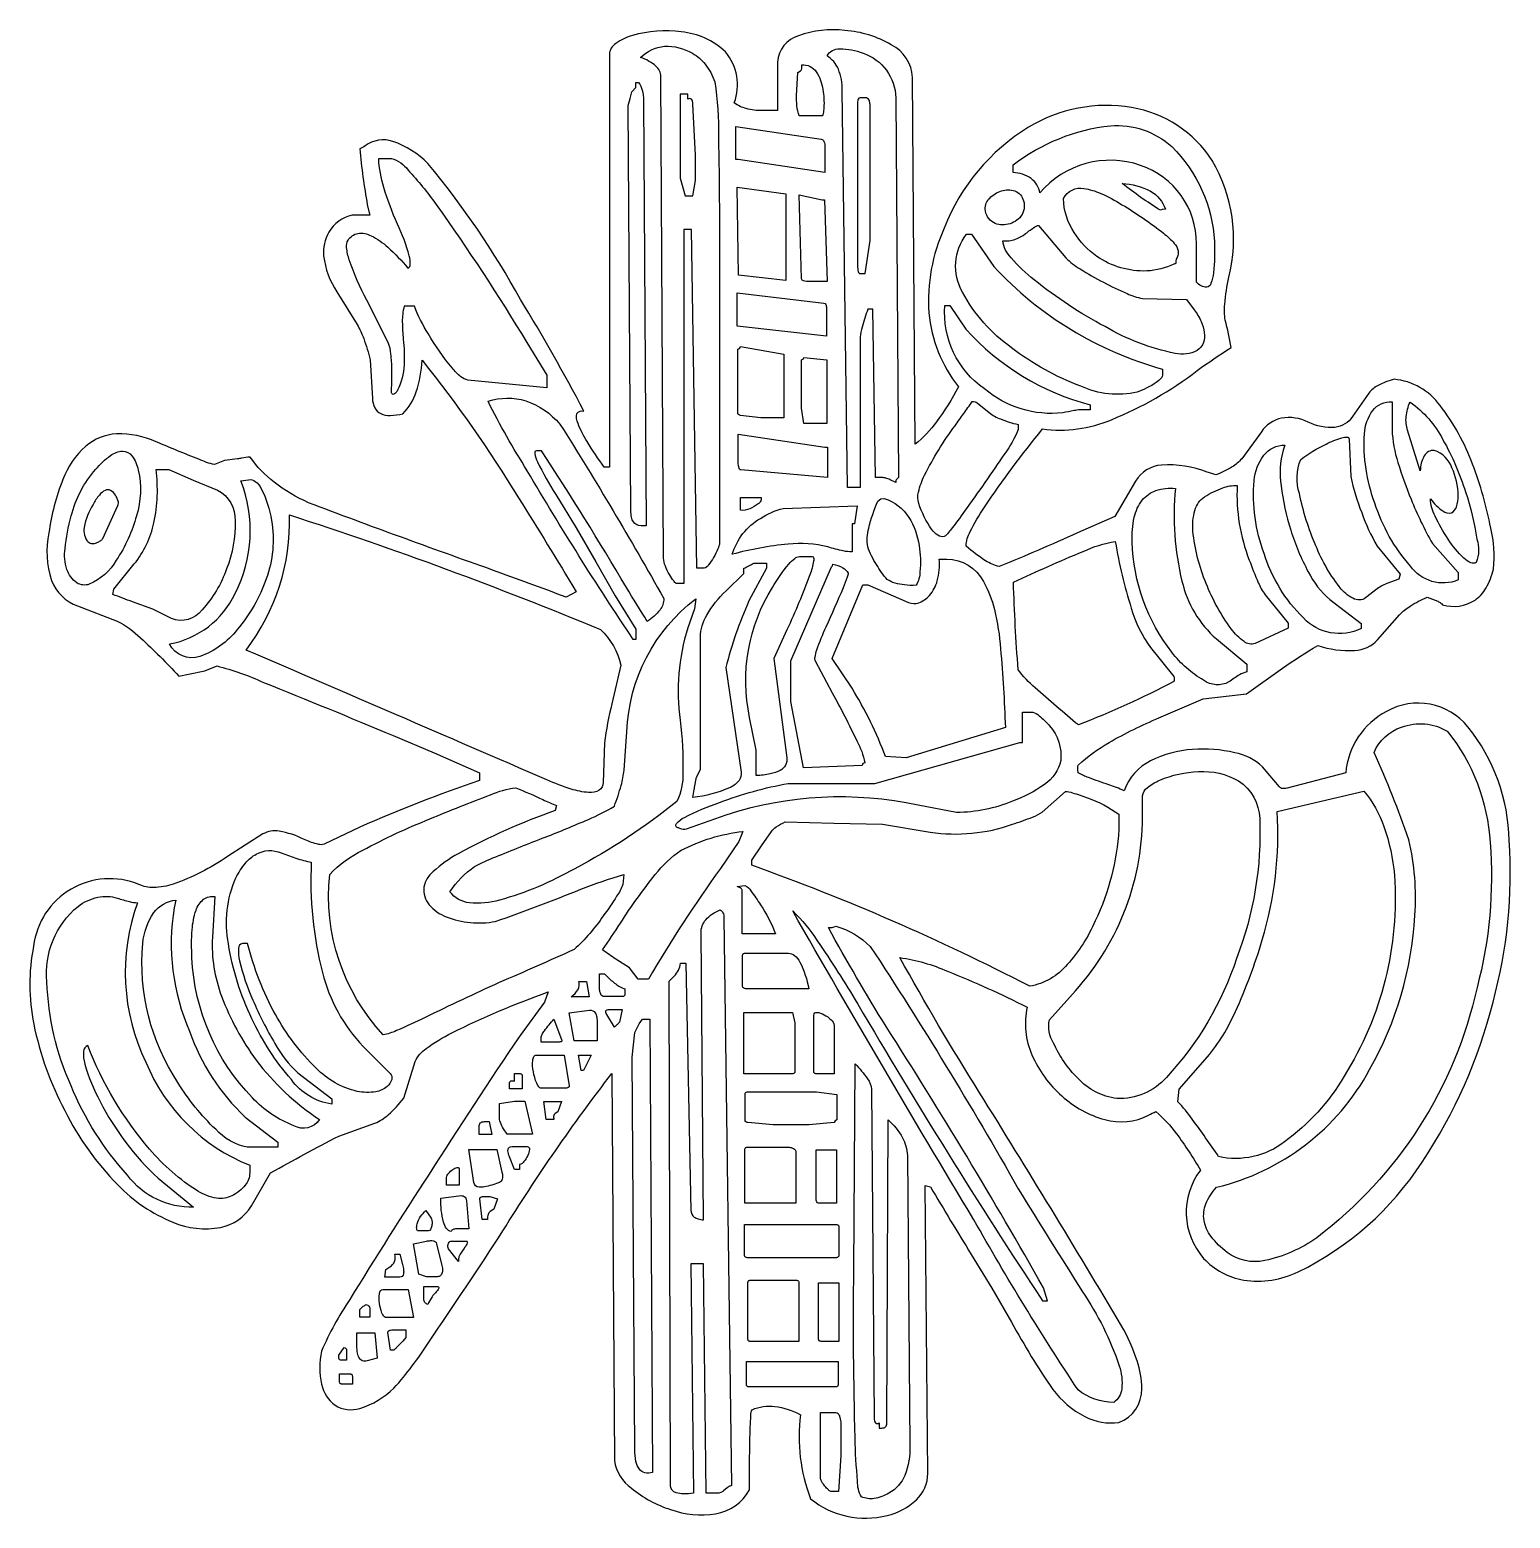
# Model space of a CAD drawing. Extents: x -4 to 118, y -79 to 10.
# Drawn here: x 53.3 to 60.73, y -64.25 to -56.77 of the extents above; entities that cross this region are included whole.
import ezdxf

# ---------------------------------------------------------------- set-up
doc = ezdxf.new("R2010")
doc.units = 0
doc.header["$MEASUREMENT"] = 0

msp = doc.modelspace()

# ---------------------------------------------------------------- linework, layer by layer
for points in [[(60.5219, -60.2744, 0.36412), (60.1127, -60.1964, 0.255635), (59.9078, -60.5054), (59.6133, -60.5822, -0.103591), (59.5902, -60.5842, -0.185556), (59.575, -60.5758), (59.49, -60.4757, 0.146426), (59.3503, -60.4044, 0.078406), (59.1378, -60.388, 0.103883), (58.9274, -60.4452, 0.191097), (58.7941, -60.595, 0.022163), (58.7171, -60.5651, -0.0112), (58.6162, -60.5291, -0.03954), (58.5637, -60.5054, -0.028808), (58.562, -60.4816, -0.077921), (58.5637, -60.467, -0.063086), (58.7199, -60.3522, -0.030662), (58.969, -60.2294), (59.1909, -60.1342), (59.4099, -60.1078), (59.5893, -59.9791, -0.017856), (59.767, -59.8653, 0.093066), (59.952, -59.8902, 0.196792), (60.0682, -59.8364), (60.1781, -59.711, -0.068777), (60.2315, -59.6675, -0.035225), (60.3174, -59.6221, -0.032972), (60.3705, -59.6432, -0.041045), (60.386, -59.6523, -0.099612), (60.3942, -59.6605, 0.217417), (60.5573, -59.6379, 0.107149), (60.6125, -59.5763, 0.070248), (60.6502, -59.4813, 0.086535), (60.6365, -59.2749, 0.045069), (60.5451, -58.9548, 0.078932), (60.3815, -58.6596, 0.220541), (60.151, -58.5276, 0.057596), (60.0706, -58.5582, 0.115382), (60.0241, -58.5969), (59.9422, -58.7151, -0.223498), (59.8538, -58.7692, -0.129851), (59.7195, -58.7426, 0.153052), (59.5845, -58.7225, 0.191178), (59.484, -58.7914), (59.385, -58.9265, -0.092933), (59.3371, -58.9677, -0.044715), (59.2549, -59.0077, 0.000486), (59.2345, -59.0009, -0.000566), (59.2124, -58.9936, 0.108856), (58.9828, -58.9587, 0.244232), (58.8517, -59.0397), (58.7474, -59.2163), (58.5597, -59.2991, -0.010635), (58.1668, -59.4685, -0.098424), (58.0978, -59.4391, -0.0368), (58.0004, -59.3661, -0.118237), (58.0213, -59.2929, -0.033292), (58.0923, -59.1704, -0.022346), (58.3844, -58.7772, 0.134644), (58.7304, -58.7307, 0.066651), (59.1612, -58.4841, -0.016688), (59.3317, -58.3676, 0.016451), (59.3027, -58.2296, -0.081888), (59.2999, -58.1495, -0.02745), (59.3204, -58.0146, 0.19706), (59.2368, -57.4275, 0.209595), (58.832, -57.1617, 0.179391), (58.314, -57.2607, 0.162852), (57.8906, -57.7678, 0.123832), (57.8131, -58.1931, 0.143001), (57.962, -58.566, -0.036257), (57.8517, -58.741, -0.064341), (57.7451, -58.8541), (57.7316, -57.0107, 0.265077), (57.6247, -56.8463, 0.112865), (57.3916, -56.7745, 0.116387), (57.1588, -56.8016, 0.320124), (57.0531, -56.9339), (57.0531, -57.1771), (56.9763, -57.1771, -0.066466), (56.8962, -57.1675, -0.095292), (56.8355, -57.1387, 0.273139), (56.7913, -56.8821, 0.171278), (56.5697, -56.7821, 0.103195), (56.3242, -56.7997, 0.091133), (56.2404, -56.8403, 0.232123), (56.2082, -56.8955), (56.2082, -58.9693), (56.1826, -58.9693, -0.019236), (56.0964, -58.8401, -0.045975), (56.0506, -58.7501, -0.184417), (56.0452, -58.6993, -0.347568), (56.0802, -58.6876, 0.016466), (55.7615, -58.1261, 0.046795), (55.2962, -57.4427, 0.114062), (55.1204, -57.332, 0.243424), (54.981, -57.3546, -0.075634), (54.9537, -57.3691, 0.018186), (54.9921, -57.6507), (55.0049, -57.702), (54.9153, -57.702, 0.207423), (54.7988, -57.7883, 0.158701), (54.7726, -57.9077, 0.119311), (54.8396, -58.0881), (54.9405, -58.2515, -0.047667), (54.974, -58.3233, -0.024244), (55.007, -58.4299), (55.0177, -58.6236, 0.111801), (55.0297, -58.6709, 0.156388), (55.0592, -58.6995, 0.114123), (55.1065, -58.7093, 0.062012), (55.1713, -58.7004, 0.112637), (55.2378, -58.591, 0.070432), (55.2674, -58.4316, -0.032066), (55.7509, -59.1231, -0.006755), (56.0418, -59.5965), (55.9906, -59.6221), (55.9906, -59.6221, 0.001404), (55.6209, -59.486, -0.005437), (54.6969, -59.1481, -0.059147), (54.5236, -59.0449, -0.078365), (54.4033, -58.9181, -0.000529), (54.3601, -58.9243, 0.000437), (54.3393, -58.9273), (54.2753, -58.9363), (54.2241, -58.9565, -0.049573), (54.146, -58.9296, -0.005169), (53.9308, -58.8418, 0.115004), (53.7323, -58.8017, 0.165667), (53.5764, -58.8646, 0.116586), (53.4629, -59.0306, 0.060936), (53.392, -59.2995, 0.13114), (53.4054, -59.5379, 0.219667), (53.5367, -59.6662), (53.7357, -59.7428, -0.07831), (53.8526, -59.8271, -0.021462), (54.0448, -60.019, 0.012869), (54.1751, -59.9922), (54.2369, -59.9678, -0.043946), (54.47, -60.0505, -0.00438), (55.1211, -60.3179), (55.3272, -60.4041), (55.5554, -60.5054), (55.5554, -60.5438, 0.020831), (54.955, -60.778), (54.7745, -60.8639, -0.117621), (54.7595, -60.8664, -0.053918), (54.7374, -60.8629, -0.043922), (54.6717, -60.8381, 0.074832), (54.5496, -60.7991, 0.176101), (54.4673, -60.8126), (54.2894, -60.9265, -0.063642), (54.0171, -61.0645, -0.073014), (53.9185, -61.0823, -0.128398), (53.8447, -61.066, 0.494543), (53.3152, -61.3759, 0.099094), (53.3161, -61.7681, 0.071706), (53.4725, -62.2027, 0.078841), (53.7383, -62.5763, 0.102881), (54.0149, -62.7635, 0.146612), (54.2547, -62.7899, 0.214157), (54.41, -62.6809), (54.5061, -62.5148, -0.008305), (54.8487, -62.3309), (55.0302, -62.2658, 0.090631), (55.0976, -62.2232, 0.045478), (55.1747, -62.1406), (55.2325, -61.9557, -0.142682), (55.2875, -61.8914, -0.043307), (55.4173, -61.8117, -0.029298), (55.901, -61.6063), (55.8818, -61.6575), (55.7596, -61.8249, 0.006874), (55.302, -62.5227, 0.006441), (54.9039, -63.1517, 0.04639), (54.7617, -63.4113, 0.108126), (54.7624, -63.5781, 0.186309), (54.8299, -63.6833, 0.218669), (54.9542, -63.6991, 0.116497), (55.1258, -63.5977, 0.039201), (55.3011, -63.3661, 0.006634), (55.6734, -62.8068, -0.025478), (56.221, -62.0159), (56.2338, -63.9618, 0.207842), (56.3188, -64.1001, 0.094877), (56.516, -64.2076, 0.123655), (56.7417, -64.2288, 0.232688), (56.9123, -64.1086, -0.00733), (56.9155, -63.8092, -0.013936), (56.9195, -63.7329, -0.125078), (56.9251, -63.7057, -0.128984), (57.0399, -63.6892, -0.095546), (57.1683, -63.7313, 0.1247), (57.2193, -64.1536, 0.236863), (57.6032, -64.2376, 0.131196), (57.7504, -64.1581, 0.205893), (57.8084, -64.0258), (57.7956, -62.5792), (57.8212, -62.5856, 0.004858), (58.0262, -62.9252), (58.1299, -63.0945), (58.2286, -63.2658, 0.02551), (58.436, -63.6043, 0.106397), (58.5962, -63.7402, 0.152997), (58.7685, -63.7697, 0.319221), (58.883, -63.6003, 0.083519), (58.8593, -63.4605, 0.045081), (58.7817, -63.284, 0.004978), (58.0667, -62.1103, -0.014083), (57.6676, -61.4335, -0.065921), (57.9074, -61.5023, -0.020841), (58.3076, -61.6831, 0.16263), (58.3315, -61.9232, 0.111094), (58.4817, -62.1291, 0.118561), (58.6973, -62.2477, 0.191145), (58.9172, -62.2257, -0.02624), (58.9541, -62.208, -0.060113), (59.0574, -62.3192, -0.028531), (59.1781, -62.5024, 0.359335), (59.194, -62.9454, 0.165965), (59.3956, -63.0542, 0.152813), (59.6696, -63.0128, 0.136465), (60.291, -62.4616, 0.085155), (60.648, -61.6571, 0.082663), (60.7289, -60.8459, 0.166039)], [(56.6253, -56.8894, -0.102504), (56.6895, -56.9446, -0.07312), (56.7383, -57.0321, -0.042129), (56.756, -57.3083, -0.005567), (56.762, -58.0177), (56.762, -59.349, -0.081673), (56.7532, -59.3801, -0.03119), (56.7321, -59.4229, -0.041943), (56.7068, -59.4607, -0.186159), (56.6852, -59.477), (56.6482, -59.477), (56.6212, -57.7745), (56.5827, -57.7745), (56.5827, -59.5538), (56.5443, -59.5538, -0.10773), (56.5318, -59.5408, -0.030167), (56.5101, -59.5085, -0.040301), (56.4896, -59.4668, -0.088017), (56.4803, -59.4258), (56.4675, -57.0064, 0.213605), (56.4418, -56.9532, 0.097476), (56.3651, -56.9104, -0.173731), (56.4849, -56.854, -0.145838)], [(57.6474, -57.1129), (57.6602, -59.0203), (57.6517, -59.0288, 0.137717), (57.648, -59.0357, 0.081192), (57.6474, -59.0459), (57.6196, -59.0331, 0.043759), (57.5934, -59.0235, 0.063916), (57.5706, -59.0203), (57.545, -59.0203), (57.5322, -58.1754), (57.5066, -58.1754, 0.017931), (57.4778, -58.2648, 0.059231), (57.4682, -58.3162), (57.4682, -59.0715), (57.4042, -59.0715), (57.3786, -57.0745, 0.101381), (57.3586, -56.9693, 0.148336), (57.3018, -56.9017, -0.304378), (57.3655, -56.8676, -0.109538), (57.4828, -56.8887, -0.314893)], [(57.1489, -57.1013), (57.1553, -56.9861), (57.1688, -56.9771, 0.207724), (57.1755, -56.9662, 0.099766), (57.1745, -56.9477, -0.280313), (57.2479, -56.9831, -0.110216), (57.2807, -57.0716, -0.054078), (57.286, -57.1622, -0.038249), (57.2824, -57.1923, -0.238528), (57.2769, -57.2037), (57.1617, -57.2037, -0.091642)], [(56.3119, -57.1172), (56.3218, -57.0833), (56.3417, -57.0619), (56.3417, -57.0363), (56.3545, -57.0363, -0.103996), (56.3735, -57.074, -0.067848), (56.3801, -57.126), (56.3929, -59.2638), (56.3673, -59.2638, -0.267088), (56.3292, -59.2446, -0.091263), (56.3195, -59.2206, -0.053576), (56.3161, -59.1869), (56.3033, -57.1516)], [(56.628, -57.6061), (56.6408, -57.5293), (56.6408, -57.4013), (56.628, -57.1453, 0.058242), (56.6257, -57.1299, 0.124117), (56.6206, -57.1205, 0.194163), (56.6129, -57.1171, 0.120363), (56.6023, -57.1197), (56.6023, -57.0941), (56.564, -57.0941), (56.564, -57.5165), (56.5896, -57.6061)], [(57.468, -57.996), (57.4936, -57.996), (57.5192, -57.8295), (57.5192, -57.1639, 0.040753), (57.5176, -57.1415, 0.073839), (57.5128, -57.1255, 0.308219), (57.4936, -57.1127), (57.468, -57.1127, 0.308033), (57.4584, -57.1191, 0.073859), (57.456, -57.1271, 0.040828), (57.4552, -57.1383), (57.4552, -57.9576, 0.075075), (57.4584, -57.9864, 0.114326), (57.4624, -57.9936, 0.207026)], [(56.8432, -57.2571), (57.272, -57.3211, -0.259725), (57.2864, -57.3322, -0.112228), (57.2912, -57.3596), (57.2912, -57.4876), (56.856, -57.4236), (56.8432, -57.4236)], [(58.2366, -57.4503, -0.13623), (58.7252, -57.253, -0.20218), (59.034, -57.3577, -0.184335), (59.2479, -57.8343, -0.040251), (59.243, -57.9925, -0.064734), (59.2304, -58.0452, -0.308801), (59.2095, -58.0647, -0.219332), (59.1583, -58.0391), (59.1583, -57.8465, 0.321394), (58.8767, -57.4525, 0.310784), (58.371, -57.5911, 0.186168), (58.3278, -57.519, 0.143458), (58.2366, -57.4887)], [(55.2972, -58.298, -0.045888), (55.2284, -58.1605), (55.1772, -58.1605, 0.070486), (55.1679, -58.2394, 0.020163), (55.1729, -58.3263, -0.036952), (55.1773, -58.4553, -0.109793), (55.1431, -58.583, -0.098305), (55.1333, -58.5977, -0.172886), (55.1227, -58.6032, -0.312361), (55.1149, -58.5986, -0.147873), (55.1132, -58.5829, 0.020323), (55.1154, -58.4773, 0.023741), (55.1108, -58.4002, 0.079324), (55.0974, -58.3433), (54.9891, -58.13, -0.039226), (54.9015, -57.928, -0.057642), (54.8881, -57.8655, -0.167892), (54.8952, -57.8285, -0.198901), (54.9446, -57.7943, -0.157808), (55.0113, -57.8062, -0.069663), (55.0953, -57.8643, -0.034271), (55.1964, -57.9685, 0.316215), (55.2078, -57.9501, 0.079523), (55.2028, -57.907, 0.041308), (55.1434, -57.7472, -0.03387), (55.075, -57.5633, -0.060124), (55.0492, -57.418), (55.1132, -57.418, -0.165727), (55.1967, -57.4758, -0.032245), (55.3378, -57.6491, -0.018817), (55.7929, -58.3422), (55.8941, -58.5061), (55.8941, -58.5702), (55.4973, -58.5317, -0.136214), (55.4627, -58.515, -0.04977), (55.4179, -58.4705, -0.036154)], [(58.2887, -57.6308, -0.246199), (58.276, -57.7081, -0.172619), (58.2117, -57.7484, -0.18436), (58.1378, -57.7404, -0.254243), (58.0966, -57.673, -0.217686), (58.1191, -57.6173, -0.126224), (58.1782, -57.5813, -0.161908), (58.2446, -57.5807, -0.250372)], [(59.0664, -57.8817, -0.08272), (59.0652, -57.8993, -0.052921), (59.0579, -57.9201, 0.136347), (59.0536, -57.9457, 0.058414), (59.0505, -57.9468, 0.006289), (59.0445, -57.9494, -0.094468), (58.909, -57.9832, -0.161545), (58.6571, -57.91, -0.101647), (58.5438, -57.7897, -0.15171), (58.4904, -57.6193, -0.347783), (58.5921, -57.5691, -0.07271), (58.6766, -57.5932, -0.038169), (58.7836, -57.6501, -0.03093), (58.9923, -57.7935, -0.044738), (59.0462, -57.8445, -0.139328)], [(58.7843, -57.5439, -0.113985), (58.9272, -57.5824, -0.182524), (59.0019, -57.6719), (58.9848, -57.674), (58.9763, -57.6783, -0.022532)], [(57.1613, -57.6009), (57.2765, -57.6265), (57.2893, -57.6265), (57.3021, -58.0362), (57.2125, -58.0362, -0.075329), (57.1839, -58.033, -0.112071), (57.1767, -58.029, -0.200819), (57.1741, -58.0234)], [(58.0022, -57.7981), (58.0278, -57.7981), (58.139, -57.9605, 0.139464), (58.9879, -58.4765), (58.9879, -58.5021, -0.165961), (58.9799, -58.5224, -0.075386), (58.9559, -58.5441, -0.055415), (58.8599, -58.5918, -0.165822), (58.5765, -58.5621, -0.074488), (58.2287, -58.3692, -0.114587), (57.9821, -58.0891, -0.300535)], [(58.1855, -57.832, 0.188595), (58.2992, -57.7952, -0.023814), (58.3458, -57.7622, -0.045545), (58.3587, -57.7554, -0.283797), (58.3647, -57.7552), (58.5009, -57.917, 0.063294), (58.5733, -57.9726, 0.020409), (58.6904, -58.0399, 0.020448), (58.8093, -58.0968, 0.072635), (58.8869, -58.1213), (59.1072, -58.1265), (59.1457, -58.1778, -0.056321), (59.1817, -58.2375, -0.083133), (59.1968, -58.2929, -0.297601), (59.1619, -58.3836, -0.170671), (59.0503, -58.3973, -0.081206), (58.6983, -58.2629, -0.046719), (58.3427, -58.0283, -0.046959), (58.2267, -57.9167, -0.173432)], [(56.8508, -58.0936), (57.2861, -58.1448, -0.269455), (57.2957, -58.152, -0.072448), (57.2981, -58.1598, -0.042467), (57.2989, -58.1704), (57.2989, -58.3112), (56.8508, -58.26)], [(57.8939, -58.1565), (57.9195, -58.1565), (57.9997, -58.2751, 0.148161), (58.6235, -58.6557), (58.6235, -58.6813), (58.5723, -58.6813, 0.036503), (58.5426, -58.6851, 0.009567), (58.4866, -58.6964, -0.203877), (58.0931, -58.5762, -0.266484)], [(56.8536, -58.3762, 0.164864), (56.8624, -58.3722, 0.16525), (56.8664, -58.3634), (57.084, -58.4018), (57.084, -58.7219), (56.9688, -58.7219), (56.8664, -58.709, -0.167721), (56.8568, -58.7051, -0.204968), (56.8536, -58.6963)], [(57.3007, -58.4302), (57.3007, -58.7502), (57.1855, -58.7502), (57.1727, -58.6734), (57.1727, -58.4302, 0.165574), (57.1815, -58.4262, 0.165157), (57.1855, -58.4174)], [(55.7957, -58.9871, -0.024444), (55.5986, -58.6378, -0.155657), (55.7887, -58.6361, -0.131087), (55.9601, -58.7528, -0.013022), (56.4819, -59.6299, -0.174375), (56.4626, -59.6856, -0.079555), (56.3987, -59.7451, -0.000757), (56.2938, -59.5738, 0.010935), (55.8675, -58.8875), (55.8419, -58.8875, 0.526386), (55.8337, -58.9012, 0.072044), (55.8471, -58.9422, 0.030321), (55.9386, -59.1066), (56.0416, -59.2741), (56.1398, -59.4451), (56.2381, -59.616), (56.3411, -59.7835), (56.3411, -59.8347), (56.3283, -59.8347, -0.01544)], [(57.9449, -58.7609, 0.000086), (57.9885, -58.6995, -0.000082), (58.0311, -58.6396, -0.085975), (58.0455, -58.6404, -0.112189), (58.0567, -58.646), (58.1166, -58.6952, 0.072658), (58.1736, -58.7271, 0.036413), (58.2615, -58.7548), (58.2615, -58.7804, -0.072702), (58.1943, -58.9002, -0.009551), (57.9924, -59.1904, -0.012199), (57.9218, -59.2852, -0.020909), (57.9012, -59.3094, -0.118224), (57.8903, -59.3181, -0.177631), (57.8591, -59.3114, -0.095798), (57.8273, -59.2814, -0.070192), (57.7623, -59.1517, -0.139008), (57.7614, -59.0943, -0.056945), (57.7915, -59.0101, -0.042912)], [(60.1406, -58.6401), (60.1406, -58.781, 0.067228), (60.1701, -58.9461, 0.026518), (60.2362, -59.13, 0.035816), (60.3436, -59.3534), (60.4734, -59.4978), (60.4734, -59.5362, -0.348641), (60.2325, -59.4659, -0.103572), (60.0538, -59.1493, -0.104214), (60.0016, -58.8021, -0.138658), (60.0432, -58.6845, -0.242865)], [(60.231, -58.6417, -0.116114), (60.3961, -58.8312, -0.051647), (60.5097, -59.0932, -0.041049), (60.5672, -59.3311, -0.166119), (60.5638, -59.4481, -0.255434), (60.536, -59.4495, -0.088476), (60.5008, -59.4262, -0.059653), (60.4225, -59.3313, -0.040703), (60.3573, -59.2148, -0.111875), (60.3334, -59.1281, 0.083372), (60.3956, -59.1894, 0.237577), (60.4389, -59.1984, 0.219437), (60.4644, -59.1681, 0.085108), (60.4727, -59.1116, 0.10484), (60.4416, -58.9722, 0.226742), (60.3526, -58.8849, 0.297313), (60.3024, -58.9121, 0.1281), (60.2822, -58.9873), (60.2182, -58.7825, -0.099629), (60.2113, -58.7152, -0.078658)], [(56.8683, -58.9832, -0.226616), (56.8627, -58.9796, -0.091674), (56.8587, -58.9698, -0.056905), (56.8555, -58.932), (56.8555, -58.804), (57.2907, -58.868), (57.3036, -58.868), (57.3036, -59.0216)], [(59.6017, -58.8579), (59.5931, -58.8835, 0.101922), (59.5831, -59.0624, 0.04885), (59.6317, -59.2855, 0.047954), (59.7197, -59.4953, 0.099372), (59.8276, -59.6343), (59.9857, -59.754), (59.9857, -59.7796, -0.331352), (59.695, -59.7268, -0.121782), (59.4974, -59.4027, -0.111716), (59.4479, -59.0366, -0.133845), (59.4959, -58.9095, -0.228809)], [(59.6816, -58.9301, -0.057274), (59.809, -58.8536, -0.044408), (59.8884, -58.8214, -0.091902), (59.9145, -58.8181, -0.408974), (59.9249, -58.8277), (59.934, -59.0159, 0.052062), (59.9882, -59.1968, 0.052361), (60.0659, -59.3658), (60.1809, -59.5062), (60.1745, -59.5318), (60.1141, -59.554, 0.058506), (60.059, -59.5852), (60.0145, -59.6214, -0.277467), (59.9524, -59.6321, -0.122611), (59.8853, -59.5816, -0.076116), (59.7576, -59.364, -0.052134), (59.6752, -59.1023, -0.177589)], [(53.4831, -59.4829, -0.114465), (53.4733, -59.3788, -0.042844), (53.5049, -59.2141, -0.122322), (53.6277, -58.9798, -0.061935), (53.7018, -58.9108, -0.152123), (53.7625, -58.8881, -0.229615), (53.8092, -58.9123, -0.106399), (53.8415, -58.9837, -0.129951), (53.8323, -59.2134, -0.081693), (53.731, -59.4364, -0.160031), (53.5953, -59.5578, -0.220846), (53.5327, -59.5508, -0.159999)], [(53.9142, -59.6836), (53.813, -59.6462, -0.001903), (53.7129, -59.6086), (53.7193, -59.583), (53.8214, -59.4556, 0.114182), (53.9199, -59.2482, 0.084682), (53.9306, -58.9813), (53.9946, -58.9813), (54.1165, -59.0348), (54.2398, -59.0848, -0.296131), (54.3274, -59.2386, -0.101375), (54.285, -59.4802, -0.103459), (54.1619, -59.6855, -0.337514), (54.0074, -59.7302)], [(53.6139, -59.1564, 0.093215), (53.5696, -59.2716, 0.2419), (53.5899, -59.3451, 0.19218), (53.6095, -59.3531, 0.097913), (53.6322, -59.349, 0.06412), (53.6519, -59.3387, 0.114613), (53.6625, -59.328), (53.7393, -59.1616, 0.17355), (53.7402, -59.1398, 0.078692), (53.7265, -59.1104, 0.137581), (53.7022, -59.0861, 0.222278), (53.6753, -59.0857, 0.114856), (53.6459, -59.1091, 0.049687)], [(53.9983, -59.8577, 0.239986), (54.3278, -59.6048, 0.215413), (54.3567, -59.0384), (54.3951, -59.032, -0.204697), (54.429, -59.0404, -0.109756), (54.4595, -59.0773, -0.072788), (54.5103, -59.2368, -0.132668), (54.4839, -59.531, -0.093464), (54.3385, -59.7851, -0.142609), (54.151, -59.9203, -0.374675)], [(59.052, -59.0757, 0.082352), (59.0849, -59.542, 0.156227), (59.2585, -59.8327), (59.4104, -59.959), (59.4104, -59.9974, 0.076326), (59.3747, -60.0128, 0.02709), (59.3208, -60.0486, -0.28708), (59.1938, -60.0403, -0.099918), (59.0349, -59.8995, -0.16012), (58.8344, -59.3445, -0.065188), (58.8454, -59.2212, -0.111092), (58.8854, -59.1353, -0.140111), (58.9543, -59.0868, -0.103111)], [(59.1988, -59.118, -0.055519), (59.2898, -59.0729, -0.106274), (59.3624, -59.0618, 0.105284), (59.4233, -59.4364, 0.018251), (59.4686, -59.5497, 0.057732), (59.5023, -59.6103), (59.6185, -59.7531), (59.6185, -59.7787), (59.452, -59.8555, -0.261883), (59.3971, -59.8454, -0.080365), (59.3324, -59.7816, -0.066052), (59.2066, -59.5531, -0.076654), (59.1402, -59.2914, -0.089879), (59.1498, -59.1861, -0.183467)], [(57.0819, -59.1766), (57.4531, -59.1638), (57.4403, -59.2534), (57.4275, -59.2534), (57.4275, -59.3943, -0.07287), (57.3835, -59.3901, -0.021604), (57.3057, -59.3702, 0.088972), (57.1061, -59.3561, 0.043793), (56.8259, -59.4071, -0.191073), (56.9669, -59.2265, -0.085522)], [(56.9701, -59.1213), (56.9701, -59.1341, -0.15858), (56.9666, -59.1433, -0.069236), (56.9559, -59.1537, -0.051256), (56.9133, -59.1782, -0.157367), (56.8677, -59.1853), (56.8677, -59.1213)], [(57.7493, -59.5616, -0.076437), (57.6902, -59.5608, -0.039652), (57.6436, -59.5517, -0.084799), (57.604, -59.5338, -0.05765), (57.5507, -59.4587, -0.057563), (57.5061, -59.3696, -0.103543), (57.5114, -59.2761, -0.043304), (57.5573, -59.1392), (57.5716, -59.1285), (57.5893, -59.1264, -0.176531), (57.7128, -59.2214, -0.103665), (57.7644, -59.3628, -0.065201), (57.7685, -59.4947, -0.143801)], [(54.384, -59.888, 0.170179), (54.6016, -59.2095, -0.020576), (56.1631, -59.7853, -0.153125), (56.2658, -59.9648), (56.2207, -60.1583, 0.02726), (56.1835, -60.3544), (56.1762, -60.5536, -0.247322), (56.1571, -60.5931, -0.162248), (56.1038, -60.6041, -0.060104), (56.0162, -60.5867, -0.028124), (55.8945, -60.5408, 0.000273)], [(58.7501, -59.3431, 0.034838), (58.8305, -59.6781, 0.086068), (58.9269, -59.8759), (59.0446, -60.0215, -0.038572), (59.0446, -60.0471, -0.02648), (58.5645, -60.2648, -0.011119), (58.3478, -60.0777, -0.063571), (58.2618, -59.9869, -0.010061), (58.2381, -59.5479, -0.013117), (58.5888, -59.3928, -0.073477)], [(56.7946, -59.5907), (56.8832, -59.5031), (56.8832, -59.4775, 0.000205), (56.9344, -59.4519), (56.9984, -59.4519), (56.9984, -59.4775), (56.9096, -59.6417, 0.04419), (56.7936, -59.9767), (56.8704, -60.5016, -0.199644), (56.8601, -60.5432, -0.116847), (56.8162, -60.5784, -0.0786), (56.6272, -60.6296, -0.000105), (56.6346, -60.5888, 0.000026), (56.6365, -60.5784), (56.6458, -60.5273), (56.6656, -60.4887), (56.6656, -59.8231, -0.128054), (56.6978, -59.7126, -0.070155)], [(57.1001, -59.7866), (57.0352, -59.93), (57.0992, -60.4293, -0.330852), (57.0661, -60.493, -0.078315), (57.0168, -60.5107, -0.041822), (56.9456, -60.5189), (56.9456, -60.3909), (56.913, -60.2264, -0.194698), (57.0278, -59.5737, -0.039947), (57.109, -59.4569, -0.056251), (57.1395, -59.4277, -0.15315), (57.1632, -59.418), (57.2272, -59.418, -0.368579), (57.2339, -59.4237, -0.098115), (57.2342, -59.441, -0.045888), (57.2153, -59.5101, -0.020995)], [(57.2413, -59.9428), (57.3278, -60.1031, -0.014267), (57.4514, -60.3444, -0.083349), (57.4909, -60.4549, 0.166608), (57.4821, -60.4588, 0.16684), (57.4781, -60.4677), (57.1837, -60.4805), (57.1196, -60.1476), (57.1196, -59.9428), (57.3245, -59.4692), (57.3288, -59.4649), (57.3309, -59.4564, -0.07382), (57.381, -59.4748, -0.149039), (57.4077, -59.5012, -0.108704), (57.4028, -59.5225, -0.01441), (57.3825, -59.575, -0.007794), (57.2957, -59.7732, 0.026725), (57.2488, -59.8892, 0.040877), (57.2401, -59.9238, 0.146803)], [(58.1734, -59.8817, -0.013261), (58.1977, -60.2767), (57.6985, -60.4303), (57.5961, -60.4239, 0.046895), (57.4276, -60.0804), (57.3273, -59.931), (57.4809, -59.5598), (57.5065, -59.5598), (57.7113, -59.6494, 0.18526), (57.7631, -59.6502, 0.131888), (57.8165, -59.6135, 0.109924), (57.8557, -59.5403, 0.093734), (57.8649, -59.4318), (57.9033, -59.4318, -0.282152), (58.0877, -59.5443, -0.072379), (58.1428, -59.6848, -0.041585)], [(56.5638, -60.2407, -0.036196), (56.5777, -60.5045, -0.118465), (56.5474, -60.6488, -0.048984), (56.034, -60.9869, -0.060668), (55.6561, -61.1455, -0.092707), (55.5056, -61.1584, -0.216371), (55.4069, -61.1026, -0.094291), (55.5311, -60.9765, -0.034262), (55.6369, -60.9277, -0.005871), (55.8861, -60.8283, 0.012135), (56.1025, -60.7391, 0.031221), (56.2333, -60.6731, 0.022907), (56.2675, -60.5683, 0.045736), (56.282, -60.4917), (56.2962, -60.2987, -0.224275), (56.6423, -59.6305), (56.6359, -59.6817), (56.6025, -59.7768, 0.112215)], [(57.1063, -60.5584), (57.5415, -60.5584), (58.2712, -60.3536), (58.284, -60.3536), (58.284, -60.1999), (58.3352, -60.1999, -0.107318), (58.3673, -60.2184, -0.056523), (58.4195, -60.2694, -0.210699), (58.476, -60.4432, -0.195038), (58.3941, -60.5632, -0.072534), (58.2336, -60.6479, -0.096286), (57.9526, -60.7046), (57.7592, -60.6685, 0.133472), (56.794, -60.7179), (56.5942, -60.7888, -0.124062), (56.5787, -60.7893, -0.052615), (56.5558, -60.7824, -0.59136), (56.5452, -60.7603, -0.10758), (56.5854, -60.7291, -0.038604), (56.7618, -60.6542, -0.04668)], [(59.7621, -62.8413, -0.101817), (59.5016, -62.9564, -0.216116), (59.3117, -62.9152, -0.071904), (59.2314, -62.8354, -0.116975), (59.1958, -62.7543, -0.133271), (59.2048, -62.6718, -0.093071), (59.2584, -62.5881, 0.213191), (60.0278, -61.9965, 0.115063), (60.2552, -61.2217, 0.073916), (60.2252, -60.8414, 0.021493), (60.0504, -60.4024, -0.219271), (60.1879, -60.2756, -0.229139), (60.4179, -60.2963, -0.156626), (60.6327, -60.8551, -0.085848), (60.5673, -61.5843, -0.178653)], [(58.4193, -61.7467), (58.5502, -61.6001, 0.190686), (58.8866, -60.697), (58.8866, -60.6202, -0.210336), (58.9105, -60.58, -0.074271), (58.9739, -60.542, -0.092009), (59.1684, -60.4994, -0.149227), (59.3692, -60.5459, -0.24303), (59.4754, -60.7354, -0.103333), (59.359, -61.4383, -0.107987), (59.0069, -62.036, -0.223874), (58.7585, -62.1421, -0.174017), (58.5613, -62.04, -0.090151), (58.4399, -61.8636, -0.206982)], [(55.6549, -61.5593, 0.007051), (55.2832, -61.7343, -0.013224), (55.1382, -61.8006, -0.075324), (55.0718, -61.8219, -0.216949), (54.803, -61.0154, -0.091123), (54.9691, -60.894, -0.027097), (55.3069, -60.7365, -0.010326), (55.6113, -60.6159, -0.073082), (55.7375, -60.5802, -0.015046), (55.874, -60.6399, 0.006162), (55.9423, -60.6698), (55.9359, -60.6954, 0.039924), (55.4489, -60.9117, 0.05901), (55.3234, -61.0016, 0.171728), (55.2766, -61.0794, 0.202946), (55.3032, -61.1688, 0.12398), (55.3881, -61.2289, 0.138926), (55.6351, -61.2522, 0.012087), (56.0643, -61.0905, -0.018728), (56.2815, -61.0154), (56.2752, -61.0666, -0.073021), (56.2448, -61.1259, -0.017594), (56.1773, -61.2245, -0.055667), (56.0317, -61.3932, -0.00414)], [(56.9245, -60.9697), (56.9245, -60.9441), (56.9732, -60.8723), (57.0219, -60.8005, -0.088265), (57.0467, -60.7773, -0.039062), (57.0909, -60.7521), (57.3353, -60.7581), (57.5798, -60.764), (57.8206, -60.8033, 0.122038), (58.2332, -60.7639, 0.017075), (58.3341, -60.7275, 0.069553), (58.3823, -60.7025), (58.499, -60.5985, -0.095424), (58.5345, -60.6054, -0.020274), (58.6105, -60.6314, -0.07412), (58.7679, -60.7137), (58.7679, -60.7905, -0.094751), (58.6497, -61.2487, -0.077845), (58.509, -61.4687, -0.175639), (58.3198, -61.5778, 0.033294)], [(59.0644, -62.1587), (59.0708, -62.0947), (59.2131, -61.9332, 0.069325), (59.3537, -61.7047, 0.03368), (59.4887, -61.3447, 0.087877), (59.5637, -60.6994), (59.9989, -60.597, -0.091009), (60.0997, -60.7751, -0.061151), (60.1525, -61.0194, -0.158728), (59.8998, -62.03, -0.103118), (59.5997, -62.36, -0.222406), (59.2692, -62.4339, 0.010296), (59.1368, -62.2455, 0.044834)], [(56.2401, -61.4417, -0.01939), (56.1743, -61.3951, 0.006853), (56.2638, -61.2608, -0.029133), (56.4388, -61.0167, -0.083772), (56.5689, -60.8945, -0.090905), (56.8784, -60.7999), (56.8592, -60.8511), (56.7659, -60.9863, 0.024555), (56.4047, -61.5423), (56.3535, -61.5423), (56.3085, -61.4846)], [(54.941, -62.1059, -0.142837), (54.7353, -61.9898, -0.069641), (54.5305, -61.7201, -0.063951), (54.3906, -61.3635), (54.365, -61.3635, 0.413529), (54.3447, -61.387, 0.081615), (54.3499, -61.4498, 0.046204), (54.4173, -61.6478, 0.033493), (54.528, -61.8659, 0.082214), (54.6428, -62.0125), (54.813, -62.1443), (54.813, -62.1699, -0.202635), (54.6107, -62.047, -0.071633), (54.4126, -61.7412, -0.073954), (54.2944, -61.3654, -0.152417), (54.332, -61.0325, -0.057903), (54.3799, -60.9591, -0.089954), (54.4337, -60.9137, -0.226882), (54.5588, -60.9073), (54.6337, -60.9346, 0.035603), (54.7106, -60.9538, 0.074659), (54.7668, -61.5093, 0.12965), (54.971, -61.8798), (55.1075, -62.0163, -0.256083), (55.1144, -62.0462, -0.163333), (55.0911, -62.0824, -0.129115), (55.0344, -62.108, -0.095539)], [(56.8503, -61.0771), (56.8887, -61.0707, -0.15843), (56.9195, -61.099, -0.024741), (56.968, -61.1691, -0.060028), (57.0423, -61.3139), (56.8759, -61.3139), (56.8759, -61.0963, 0.149567), (56.8743, -61.0914, 0.084791), (56.8695, -61.0866, 0.069127)], [(54.401, -62.5156, -0.171355), (54.3786, -62.5782, -0.104914), (54.3114, -62.6308, -0.160288), (54.2351, -62.6429, -0.09472), (54.1406, -62.6077, -0.074811), (53.8971, -62.3957, -0.085875), (53.5881, -61.8755, 0.30607), (53.5664, -61.906, 0.091406), (53.5725, -61.9688, 0.057962), (53.6499, -62.1568, 0.089001), (53.9417, -62.5427), (54.1194, -62.6884, -0.243142), (53.7878, -62.5279, -0.087357), (53.5036, -62.0782, -0.096413), (53.3821, -61.5556, -0.248375), (53.5385, -61.1763, -0.102417), (53.6382, -61.1303, -0.130107), (53.7355, -61.1349, 0.018036), (53.7977, -61.1522, 0.045964), (53.8378, -61.1586, 0.20303), (53.8796, -61.9599, 0.202484), (54.401, -62.4772)], [(54.5424, -62.3865), (54.3888, -62.3865, -0.164472), (54.2303, -62.2966, -0.066244), (54.0407, -62.0616, -0.171066), (53.864, -61.3624, -0.127178), (53.9197, -61.2079, -0.208868), (54.0304, -61.1447), (54.0218, -61.1832, 0.144098), (54.0985, -61.8043, 0.120245), (54.3783, -62.2351), (54.5424, -62.3609)], [(54.1112, -61.4343, -0.03384), (54.1121, -61.294, -0.066989), (54.1316, -61.196, -0.146818), (54.1697, -61.1404, -0.195265), (54.2265, -61.1271), (54.2136, -61.3319, 0.102308), (54.2598, -61.6282, 0.06923), (54.4339, -61.949, 0.084681), (54.7513, -62.2472, -0.402265), (54.6233, -62.2787, -0.11375), (54.4146, -62.1383, -0.183272)], [(56.7999, -64.0978), (56.7808, -64.1137, -0.055635), (56.7684, -64.1222, -0.116149), (56.7584, -64.125), (56.6949, -64.125), (56.6816, -62.9728), (56.6175, -62.9728), (56.6303, -64.125, -0.038666), (56.58, -64.1286, -0.074757), (56.544, -64.1234, -0.35862), (56.5151, -64.0866), (56.5087, -61.5519), (56.5342, -61.5266, 0.165233), (56.5663, -61.4623), (56.5919, -61.4623), (56.6175, -62.704, 0.243118), (56.634, -62.7377, 0.087971), (56.6539, -62.7473, 0.054528), (56.6816, -62.7521), (56.6687, -61.3087, -0.183524), (56.6924, -61.244, -0.112675), (56.7648, -61.1935, -0.137952), (56.779, -61.2091, -0.113729), (56.784, -61.2319), (56.8224, -64.0866, 0.027944), (56.8088, -64.0923, 0.053479)], [(58.2623, -62.5955, 0.002393), (58.5855, -63.1139, -0.066497), (58.7698, -63.4847, -0.103557), (58.7825, -63.6006, -0.215164), (58.742, -63.6702, -0.163592), (58.5628, -63.6062, -0.017537), (58.0394, -62.7513, -0.005731), (57.1291, -61.1996, -0.062588), (57.2524, -61.3488, -0.015767), (57.4558, -61.667, 0.012968), (58.3836, -63.1582), (58.4092, -63.1582), (58.39, -63.0941, 0.013562), (57.5988, -61.7804, -0.012949), (57.3083, -61.2828, 0.122201), (57.3467, -61.2764, -0.126789), (57.5191, -61.3779, -0.016747)], [(56.8771, -61.5782), (56.8771, -61.4246, -0.080206), (56.8779, -61.419, -0.117841), (56.8803, -61.415, -0.117832), (56.8843, -61.4126, -0.080194), (56.8899, -61.4118), (57.1076, -61.4118, -0.170366), (57.1382, -61.423, -0.097268), (57.1654, -61.4566, -0.073621), (57.21, -61.591), (56.9027, -61.591, -0.040719), (56.8915, -61.5902, -0.073852), (56.8835, -61.5878, -0.308287)], [(56.0551, -61.5541), (56.0935, -61.5541), (56.1063, -61.6309), (56.0166, -61.6309, 0.120363), (56.0506, -61.5942, 0.183666)], [(56.2862, -61.6172, -0.08021), (56.2854, -61.6228, -0.117827), (56.283, -61.6268, -0.117827), (56.279, -61.6292, -0.08021), (56.2734, -61.63), (56.1838, -61.63, -0.308095), (56.1646, -61.6172, -0.073845), (56.1598, -61.6012, -0.040805), (56.1582, -61.5788), (56.1582, -61.5148), (56.1838, -61.5148), (56.2022, -61.5332, 0.044079), (56.2461, -61.5707, 0.071905), (56.2862, -61.5916)], [(56.1468, -61.8522), (56.0316, -61.8522), (56.006, -61.7114), (56.1084, -61.6986, -0.325549), (56.1372, -61.7122, -0.087292), (56.1444, -61.7328, -0.046459), (56.1468, -61.7626)], [(56.2591, -61.7586), (56.2505, -61.7672, 0.000672), (56.2464, -61.7713, -0.000794), (56.242, -61.7757), (56.2334, -61.7842), (56.195, -61.7202, -0.075955), (56.1901, -61.709, -0.176782), (56.1906, -61.701, -0.194866), (56.1965, -61.6962, -0.086596), (56.2078, -61.6946), (56.2718, -61.6946)], [(56.8845, -61.7104), (57.1278, -61.7104), (57.1406, -61.7616), (57.1406, -62.0049, -0.080297), (57.1398, -62.0105, -0.117845), (57.1374, -62.0145, -0.117756), (57.1334, -62.0169, -0.080173), (57.1278, -62.0177), (56.8845, -62.0177)], [(57.2354, -62.0049), (57.2354, -61.7233, -0.500865), (57.2514, -61.709, -0.108802), (57.2866, -61.7207, -0.07033), (57.3218, -61.7464, -0.182989), (57.3378, -61.7745), (57.3378, -62.0177), (57.2482, -62.0177, -0.080167), (57.2426, -62.0169, -0.117741), (57.2386, -62.0145, -0.117847), (57.2362, -62.0105, -0.080316)], [(55.8657, -61.8325, -0.110172), (55.8697, -61.8204, -0.034985), (55.8817, -61.8014, -0.024763), (55.9297, -61.7429), (55.9681, -61.8453, -0.109777), (55.9691, -61.8509, -0.183171), (55.9673, -61.8549, -0.131552), (55.9627, -61.8573, -0.063908), (55.9553, -61.8581), (55.8657, -61.8581)], [(56.3359, -63.9064), (56.3231, -61.935), (56.3293, -61.8726), (56.3355, -61.8102), (56.3575, -61.7662), (56.3743, -61.743), (56.4117, -61.743), (56.4255, -64.0216, -0.127644), (56.3866, -64.0231, -0.170336), (56.3587, -64.0044, -0.107578), (56.3418, -63.9655, -0.054879)], [(55.9809, -62.0906), (55.8657, -62.0906, -0.217868), (55.8542, -62.0834, -0.065879), (55.8432, -62.0646, -0.056493), (55.8264, -62.0074, -0.07048), (55.8228, -61.9502, -0.105806), (55.8283, -61.9313, -0.27508), (55.8401, -61.9242), (55.9809, -61.9242), (56.0065, -62.0778, -0.36846), (56.0012, -62.0874, -0.075433), (55.9929, -62.0898, -0.038505)], [(57.613, -64.1251, -0.092505), (57.5379, -64.1521, -0.144202), (57.4747, -64.1437, -0.143066), (57.4553, -64.0647, -0.017355), (57.4425, -63.8484, -0.009152), (57.4363, -63.0043), (57.4427, -61.9674, -0.042919), (57.505, -62.0435, -0.134392), (57.5259, -62.0955), (57.5387, -63.7468, 0.060311), (57.5405, -63.7625, 0.132424), (57.5453, -63.772, 0.20084), (57.5533, -63.7753, 0.114774), (57.5643, -63.7724), (57.5643, -63.798), (57.5771, -63.798, 0.080458), (57.5883, -63.7964, 0.117594), (57.5963, -63.7916, 0.117252), (57.6011, -63.7836, 0.079976), (57.6027, -63.7724), (57.6091, -62.2491, -0.080077), (57.6807, -62.3389, -0.122621), (57.7052, -62.4283), (57.7179, -63.8876, -0.105713), (57.6925, -64.0363, -0.168377)], [(55.7067, -62.0675, -0.108694), (55.7083, -62.0589, -0.174025), (55.7131, -62.0538, -0.128416), (55.7211, -62.0525, -0.064885), (55.7323, -62.0548), (55.7323, -62.0163), (55.7579, -62.0163, -0.080219), (55.7635, -62.0171, -0.117828), (55.7675, -62.0195, -0.117819), (55.7699, -62.0235, -0.080207), (55.7707, -62.0291), (55.7707, -62.0931), (55.7067, -62.0931)], [(55.6939, -62.3212), (55.6763, -62.2942, -0.063761), (55.6607, -62.2625, -0.081007), (55.6555, -62.2316), (55.6555, -62.1675), (55.7323, -62.1548), (55.7835, -62.1548), (55.8219, -62.3212)], [(55.9487, -62.2082), (55.9352, -62.2172, 0.20748), (55.9285, -62.2281, 0.099984), (55.9295, -62.2466), (55.8911, -62.2466), (55.8783, -62.157), (55.9679, -62.157)], [(57.2488, -62.1086), (57.3512, -62.1214), (57.3512, -62.2494), (57.3427, -62.2537), (57.3384, -62.2623), (57.2104, -62.275), (57.0312, -62.275), (56.9032, -62.2623, -0.070215), (56.8976, -62.261, -0.102453), (56.8936, -62.2584, -0.204273), (56.8904, -62.2494), (56.8904, -62.1214, -0.08021), (56.8912, -62.1158, -0.117827), (56.8936, -62.1118, -0.117827), (56.8976, -62.1094, -0.08021), (56.9032, -62.1086)], [(55.5534, -62.2839, -0.080284), (55.555, -62.2727, -0.117751), (55.5598, -62.2647, -0.117751), (55.5678, -62.2599, -0.080284), (55.579, -62.2583), (55.6046, -62.2583), (55.6174, -62.3223), (55.5534, -62.3223)], [(55.7573, -62.4731), (55.7573, -62.4987), (55.7317, -62.4987), (55.7061, -62.4347, -0.048809), (55.6993, -62.4123, -0.105005), (55.6991, -62.3963, -0.197124), (55.7057, -62.3867, -0.143881), (55.719, -62.3835), (55.7958, -62.3835, -0.250965), (55.8042, -62.3873, -0.158596), (55.8068, -62.3974, -0.09859), (55.7983, -62.4279, -0.06793), (55.779, -62.4586, -0.189113)], [(55.6558, -62.564), (55.6174, -62.5768, -0.038499), (55.5805, -62.5864, -0.075489), (55.5533, -62.5875, -0.370068), (55.5278, -62.564), (55.5022, -62.3976), (55.643, -62.3976), (55.6686, -62.5128, -0.042274), (55.6714, -62.5324, -0.072635), (55.6702, -62.5475, -0.273867)], [(57.1454, -62.4119), (57.1454, -62.6679), (56.8894, -62.6679), (56.8894, -62.3991, -0.08045), (56.8902, -62.3935, -0.117841), (56.8926, -62.3895, -0.117628), (56.8966, -62.3871, -0.08015), (56.9022, -62.3863), (57.0942, -62.3863, -0.040799), (57.1166, -62.3879, -0.07384), (57.1326, -62.3927, -0.308112)], [(57.349, -62.3991), (57.349, -62.6679), (57.2594, -62.6679, -0.307949), (57.2498, -62.6615, -0.073887), (57.2474, -62.6535, -0.040859), (57.2466, -62.6423), (57.2466, -62.3991)], [(55.3901, -62.5385, -0.153998), (55.4001, -62.5186, -0.064894), (55.4221, -62.4982, -0.128433), (55.4441, -62.4884, -0.227423), (55.4513, -62.4909, -0.189823), (55.4541, -62.5001), (55.4541, -62.5769), (55.3901, -62.5769)], [(55.4385, -62.7971, 0.117018), (55.4233, -62.8003, 0.138418), (55.4129, -62.8099, -0.179341), (55.3905, -62.7958, -0.096702), (55.3745, -62.7634, -0.070415), (55.3617, -62.6435), (55.4513, -62.6307, -0.070001), (55.467, -62.6304, -0.113234), (55.4787, -62.6345, -0.131517), (55.4862, -62.6432, -0.094574), (55.4897, -62.6563), (55.5025, -62.7971)], [(55.6272, -62.698), (55.6093, -62.7099, 0.162291), (55.5992, -62.7241, 0.076882), (55.5952, -62.7492), (55.5696, -62.7492), (55.5568, -62.6468, -0.352514), (55.5624, -62.6372, -0.075097), (55.5706, -62.6348, -0.039041), (55.5824, -62.634), (55.608, -62.634), (55.6464, -62.6468)], [(55.2866, -62.7052), (55.3122, -62.7436, -0.121701), (55.3171, -62.7607, -0.065468), (55.3159, -62.7819, -0.085084), (55.3096, -62.8, -0.263732), (55.2994, -62.8076), (55.2482, -62.8076, -0.380607), (55.2403, -62.7974, -0.100559), (55.2427, -62.7719, -0.150673)], [(56.8877, -62.929), (56.8877, -62.7754), (57.3486, -62.7754, -0.080141), (57.3542, -62.7762, -0.117627), (57.3582, -62.7786, -0.117849), (57.3606, -62.7826, -0.080453), (57.3614, -62.7882), (57.3614, -62.929, -0.080443), (57.3606, -62.9346, -0.117847), (57.3582, -62.9386, -0.117634), (57.3542, -62.941, -0.080144), (57.3486, -62.9418), (56.9005, -62.9418, -0.08015), (56.8949, -62.941, -0.11765), (56.8909, -62.9386, -0.117845), (56.8885, -62.9346, -0.080424)], [(55.3398, -63.038), (55.2886, -63.038), (55.2502, -63.0252), (55.2246, -62.8715), (55.2886, -62.8587, -0.039243), (55.3089, -62.8561, -0.070067), (55.3242, -62.8574, -0.298533), (55.3398, -62.8715), (55.3654, -62.974, -0.052109), (55.3698, -63.002, -0.102753), (55.367, -63.022, -0.170594), (55.357, -63.034, -0.134094)], [(55.478, -62.8953, 0.059053), (55.4541, -62.9348, 0.066236), (55.4498, -62.9495, 0.118398), (55.4508, -62.9609), (55.3995, -62.8969, -0.147028), (55.397, -62.8877, -0.071378), (55.3985, -62.8749, -0.098813), (55.4036, -62.8634, -0.238843), (55.4124, -62.8585), (55.4892, -62.8585, -0.278371), (55.4945, -62.8608, -0.200206), (55.4944, -62.8677, -0.058009), (55.4889, -62.8792, -0.024715)], [(55.0858, -63.0012), (55.1056, -62.9879, 0.153634), (55.1288, -62.9605, 0.151473), (55.1306, -62.9244), (55.1562, -62.9244), (55.169, -62.9756, -0.035699), (55.1742, -63.0036, -0.072684), (55.1738, -63.0236, -0.161269), (55.1678, -63.0356, -0.191736), (55.1562, -63.0396), (55.0794, -63.0396)], [(57.1602, -63.068), (57.1602, -63.3625), (56.917, -63.3625, -0.080183), (56.9114, -63.3617, -0.117735), (56.9073, -63.3593, -0.117832), (56.9049, -63.3553, -0.08032), (56.9041, -63.3497), (56.9041, -63.068, -0.080313), (56.9049, -63.0624, -0.117861), (56.9073, -63.0584, -0.117746), (56.9114, -63.056, -0.080152), (56.917, -63.0552), (57.1474, -63.0552, -0.080233), (57.153, -63.056, -0.117934), (57.157, -63.0584, -0.117826), (57.1594, -63.0624, -0.080083)], [(55.0828, -63.2419, -0.227619), (55.0741, -63.2358, -0.063602), (55.0657, -63.2199, -0.056224), (55.0533, -63.1715, -0.076228), (55.0525, -63.1231, -0.111983), (55.0586, -63.1071, -0.249831), (55.07, -63.1011), (55.198, -63.1011), (55.2236, -63.2419)], [(55.3313, -63.1216, 0.051582), (55.3138, -63.1439, 0.030004), (55.2957, -63.1764, -0.159342), (55.2813, -63.167, -0.165286), (55.2765, -63.1508), (55.2765, -63.0868), (55.3405, -63.0868, -0.166155), (55.3495, -63.0889, -0.313733), (55.351, -63.0955, -0.091795), (55.345, -63.1063, -0.033705)], [(57.3615, -63.0679), (57.3615, -63.3623), (57.2719, -63.3623, -0.080134), (57.2663, -63.3615, -0.117655), (57.2623, -63.3591, -0.11786), (57.2598, -63.3551, -0.080421), (57.259, -63.3495), (57.259, -63.0679)], [(54.954, -63.2025), (54.9638, -63.1927, -0.038997), (54.972, -63.1861, -0.015109), (54.9861, -63.1769, -0.159684), (55.0005, -63.1863, -0.165383), (55.0053, -63.2025), (55.0053, -63.2408), (54.954, -63.2408)], [(54.9909, -63.46, -0.14357), (54.9685, -63.46, -0.170951), (54.9525, -63.4472, -0.096651), (54.9429, -63.4216, -0.048582), (54.9397, -63.3832), (54.9397, -63.3192), (55.0293, -63.3192), (55.0421, -63.4472)], [(55.1852, -63.3431), (55.1701, -63.3606, -0.022536), (55.1377, -63.3955, -0.035171), (55.1275, -63.4042, -0.137058), (55.1212, -63.4071), (55.1084, -63.4071), (55.0956, -63.3175, -0.35891), (55.1011, -63.3079, -0.075303), (55.1093, -63.3055, -0.038939), (55.1212, -63.3047), (55.1852, -63.3047)], [(54.8495, -63.4449), (54.8495, -63.4321), (54.8751, -63.3937, -0.162412), (54.8847, -63.3978, -0.205773), (54.8879, -63.4065), (54.8879, -63.4577), (54.8623, -63.4577, -0.080138), (54.8567, -63.4569, -0.117641), (54.8527, -63.4545, -0.117854), (54.8503, -63.4505, -0.080437)], [(56.9094, -63.5917, -0.08021), (56.9038, -63.5909, -0.117827), (56.8998, -63.5885, -0.117827), (56.8974, -63.5845, -0.08021), (56.8966, -63.5789), (56.8966, -63.4637), (57.3575, -63.4637), (57.3575, -63.5789, -0.08021), (57.3567, -63.5845, -0.117827), (57.3543, -63.5885, -0.117827), (57.3503, -63.5909, -0.08021), (57.3447, -63.5917)], [(54.9169, -63.5772), (54.8657, -63.5772, -0.080446), (54.8601, -63.5764, -0.117855), (54.8561, -63.574, -0.117633), (54.8537, -63.57, -0.080135), (54.8529, -63.5644), (54.8529, -63.526), (54.9041, -63.526, -0.080437), (54.9097, -63.5268, -0.117854), (54.9137, -63.5292, -0.117641), (54.9161, -63.5332, -0.080138), (54.9169, -63.5388)], [(57.3714, -63.9372), (57.3586, -64.1164), (57.3202, -64.1164, -0.132707), (57.3085, -64.1085, -0.031286), (57.2913, -64.09, -0.033912), (57.2758, -64.0688, -0.117287), (57.269, -64.0524), (57.269, -63.7196), (57.3458, -63.7196, -0.20696), (57.357, -63.7244, -0.114418), (57.365, -63.7388, -0.075048), (57.3714, -63.7964)]]:
    msp.add_lwpolyline(points, format="xyb", close=True)
for points in [[(56.8504, -57.5618), (57.0948, -57.596), (57.0948, -58.0319), (56.8572, -58.0046)], [(56.0787, -62.0009), (56.0659, -62.0009), (56.0531, -61.9241), (56.1171, -61.9241)]]:
    msp.add_lwpolyline(points, close=True)

doc.saveas('drawing.dxf')
